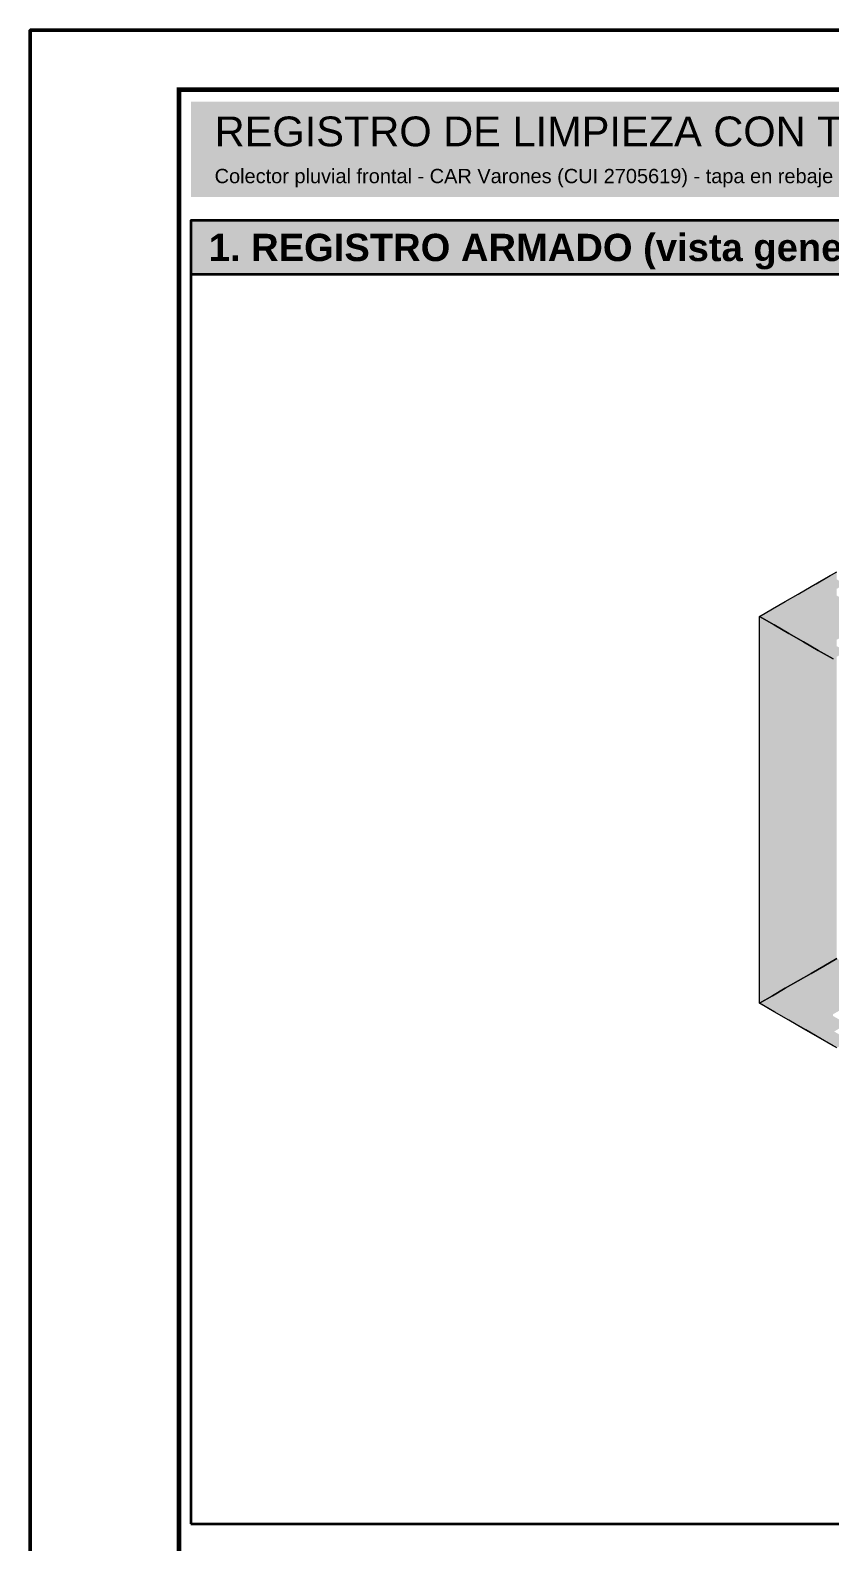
# Model space of a CAD drawing. Header units: metres. Extents: x 349122 to 349453, y 9281252 to 9281971.
# Drawn here: x 349262 to 349263.344, y 9281655.19 to 9281657.73 of the extents above; entities that cross this region are included whole.
import ezdxf
from ezdxf.enums import TextEntityAlignment as Align

# ---------------------------------------------------------------- set-up
doc = ezdxf.new("R2010")
doc.units = ezdxf.units.M
doc.header["$LTSCALE"] = 0.25
for name, color, linetype, lineweight in [('ISO-3D', 7, 'CONTINUOUS', 13), ('ISO-3D-ARISTAS', 250, 'CONTINUOUS', 13), ('MARCO', 7, 'CONTINUOUS', 50), ('PANEL-FONDO', 5, 'CONTINUOUS', 13), ('TITULOS', 160, 'CONTINUOUS', 35)]:
    doc.layers.add(name, color=color, linetype=linetype, lineweight=lineweight)
doc.layers.add('PANEL', color=5, linetype='CONTINUOUS', lineweight=35, true_color=0x1f4e79)
doc.layers.add('TITULOS-BLANCO', color=7, linetype='CONTINUOUS', lineweight=25, true_color=0xffffff)
doc.styles.get("Standard").update_dxf_attribs({"font": 'arial.ttf'})
doc.styles.add('TITULOS', font='arialbd.ttf')

msp = doc.modelspace()

# ---------------------------------------------------------------- linework, layer by layer
at = {"layer": 'ISO-3D', "true_color": 0x8e8d88}
for points in [[(349263.334, 9281656.7808), (349263.3124, 9281656.7683), (349263.334, 9281656.8075), (349263.3124, 9281656.795)], [(349263.3557, 9281656.7933), (349263.334, 9281656.7808), (349263.3557, 9281656.82), (349263.334, 9281656.8075)], [(349263.2907, 9281656.7558), (349263.2691, 9281656.7433), (349263.2907, 9281656.7825), (349263.2691, 9281656.77)], [(349263.3124, 9281656.7683), (349263.2907, 9281656.7558), (349263.3124, 9281656.795), (349263.2907, 9281656.7825)], [(349263.334, 9281656.7542), (349263.3124, 9281656.7417), (349263.334, 9281656.7808), (349263.3124, 9281656.7683)], [(349263.3557, 9281656.7667), (349263.334, 9281656.7542), (349263.3557, 9281656.7933), (349263.334, 9281656.7808)], [(349263.2474, 9281656.7308), (349263.2258, 9281656.7183), (349263.2474, 9281656.7575), (349263.2258, 9281656.745)], [(349263.2691, 9281656.7433), (349263.2474, 9281656.7308), (349263.2691, 9281656.77), (349263.2474, 9281656.7575)], [(349263.2907, 9281656.7292), (349263.2691, 9281656.7167), (349263.2907, 9281656.7558), (349263.2691, 9281656.7433)], [(349263.3124, 9281656.7417), (349263.2907, 9281656.7292), (349263.3124, 9281656.7683), (349263.2907, 9281656.7558)], [(349263.334, 9281656.7275), (349263.3124, 9281656.715), (349263.334, 9281656.7542), (349263.3124, 9281656.7417)], [(349263.3557, 9281656.74), (349263.334, 9281656.7275), (349263.3557, 9281656.7667), (349263.334, 9281656.7542)], [(349263.2474, 9281656.7042), (349263.2258, 9281656.6917), (349263.2474, 9281656.7308), (349263.2258, 9281656.7183)], [(349263.2691, 9281656.7167), (349263.2474, 9281656.7042), (349263.2691, 9281656.7433), (349263.2474, 9281656.7308)], [(349263.2907, 9281656.7025), (349263.2691, 9281656.69), (349263.2907, 9281656.7292), (349263.2691, 9281656.7167)], [(349263.3124, 9281656.715), (349263.2907, 9281656.7025), (349263.3124, 9281656.7417), (349263.2907, 9281656.7292)], [(349263.334, 9281656.7075), (349263.3124, 9281656.695), (349263.334, 9281656.7275), (349263.3124, 9281656.715)], [(349263.3557, 9281656.72), (349263.334, 9281656.7075), (349263.3557, 9281656.74), (349263.334, 9281656.7275)], [(349263.2474, 9281656.6775), (349263.2258, 9281656.665), (349263.2474, 9281656.7042), (349263.2258, 9281656.6917)], [(349263.2691, 9281656.69), (349263.2474, 9281656.6775), (349263.2691, 9281656.7167), (349263.2474, 9281656.7042)], [(349263.2907, 9281656.6825), (349263.2691, 9281656.67), (349263.2907, 9281656.7025), (349263.2691, 9281656.69)], [(349263.3124, 9281656.695), (349263.2907, 9281656.6825), (349263.3124, 9281656.715), (349263.2907, 9281656.7025)], [(349263.334, 9281656.6786), (349263.3124, 9281656.6661), (349263.334, 9281656.7075), (349263.3124, 9281656.695)], [(349263.3557, 9281656.6911), (349263.334, 9281656.6786), (349263.3557, 9281656.72), (349263.334, 9281656.7075)], [(349263.2474, 9281656.6575), (349263.2258, 9281656.645), (349263.2474, 9281656.6775), (349263.2258, 9281656.665)], [(349263.2691, 9281656.67), (349263.2474, 9281656.6575), (349263.2691, 9281656.69), (349263.2474, 9281656.6775)], [(349263.2907, 9281656.6536), (349263.2691, 9281656.6411), (349263.2907, 9281656.6825), (349263.2691, 9281656.67)], [(349263.3124, 9281656.6661), (349263.2907, 9281656.6536), (349263.3124, 9281656.695), (349263.2907, 9281656.6825)], [(349263.334, 9281656.6496), (349263.3124, 9281656.6371), (349263.334, 9281656.6786), (349263.3124, 9281656.6661)], [(349263.3557, 9281656.6621), (349263.334, 9281656.6496), (349263.3557, 9281656.6911), (349263.334, 9281656.6786)], [(349263.2474, 9281656.6286), (349263.2258, 9281656.6161), (349263.2474, 9281656.6575), (349263.2258, 9281656.645)], [(349263.2691, 9281656.6411), (349263.2474, 9281656.6286), (349263.2691, 9281656.67), (349263.2474, 9281656.6575)], [(349263.2907, 9281656.6246), (349263.2691, 9281656.6121), (349263.2907, 9281656.6536), (349263.2691, 9281656.6411)], [(349263.3124, 9281656.6371), (349263.2907, 9281656.6246), (349263.3124, 9281656.6661), (349263.2907, 9281656.6536)], [(349263.3557, 9281656.6332), (349263.334, 9281656.6207), (349263.3557, 9281656.6621), (349263.334, 9281656.6496)], [(349263.2474, 9281656.5996), (349263.2258, 9281656.5871), (349263.2474, 9281656.6286), (349263.2258, 9281656.6161)], [(349263.2691, 9281656.6121), (349263.2474, 9281656.5996), (349263.2691, 9281656.6411), (349263.2474, 9281656.6286)], [(349263.2907, 9281656.5957), (349263.2691, 9281656.5832), (349263.2907, 9281656.6246), (349263.2691, 9281656.6121)], [(349263.3124, 9281656.6082), (349263.2907, 9281656.5957), (349263.3124, 9281656.6371), (349263.2907, 9281656.6246)], [(349263.334, 9281656.6207), (349263.3124, 9281656.6082), (349263.334, 9281656.6496), (349263.3124, 9281656.6371)], [(349263.3557, 9281656.6042), (349263.334, 9281656.5917), (349263.3557, 9281656.6332), (349263.334, 9281656.6207)], [(349263.2474, 9281656.5707), (349263.2258, 9281656.5582), (349263.2474, 9281656.5996), (349263.2258, 9281656.5871)], [(349263.2691, 9281656.5832), (349263.2474, 9281656.5707), (349263.2691, 9281656.6121), (349263.2474, 9281656.5996)], [(349263.3124, 9281656.5792), (349263.2907, 9281656.5667), (349263.3124, 9281656.6082), (349263.2907, 9281656.5957)], [(349263.334, 9281656.5917), (349263.3124, 9281656.5792), (349263.334, 9281656.6207), (349263.3124, 9281656.6082)], [(349263.3557, 9281656.5753), (349263.334, 9281656.5628), (349263.3557, 9281656.6042), (349263.334, 9281656.5917)], [(349263.2691, 9281656.5542), (349263.2474, 9281656.5417), (349263.2691, 9281656.5832), (349263.2474, 9281656.5707)], [(349263.2907, 9281656.5667), (349263.2691, 9281656.5542), (349263.2907, 9281656.5957), (349263.2691, 9281656.5832)], [(349263.3124, 9281656.5503), (349263.2907, 9281656.5378), (349263.3124, 9281656.5792), (349263.2907, 9281656.5667)], [(349263.334, 9281656.5628), (349263.3124, 9281656.5503), (349263.334, 9281656.5917), (349263.3124, 9281656.5792)], [(349263.3557, 9281656.5463), (349263.334, 9281656.5338), (349263.3557, 9281656.5753), (349263.334, 9281656.5628)], [(349263.2474, 9281656.5417), (349263.2258, 9281656.5292), (349263.2474, 9281656.5707), (349263.2258, 9281656.5582)], [(349263.2691, 9281656.5253), (349263.2474, 9281656.5128), (349263.2691, 9281656.5542), (349263.2474, 9281656.5417)], [(349263.2907, 9281656.5378), (349263.2691, 9281656.5253), (349263.2907, 9281656.5667), (349263.2691, 9281656.5542)], [(349263.3124, 9281656.5213), (349263.2907, 9281656.5088), (349263.3124, 9281656.5503), (349263.2907, 9281656.5378)], [(349263.334, 9281656.5338), (349263.3124, 9281656.5213), (349263.334, 9281656.5628), (349263.3124, 9281656.5503)], [(349263.2474, 9281656.5128), (349263.2258, 9281656.5003), (349263.2474, 9281656.5417), (349263.2258, 9281656.5292)], [(349263.2691, 9281656.4963), (349263.2474, 9281656.4838), (349263.2691, 9281656.5253), (349263.2474, 9281656.5128)], [(349263.2907, 9281656.5088), (349263.2691, 9281656.4963), (349263.2907, 9281656.5378), (349263.2691, 9281656.5253)], [(349263.334, 9281656.5049), (349263.3124, 9281656.4924), (349263.334, 9281656.5338), (349263.3124, 9281656.5213)], [(349263.3557, 9281656.5174), (349263.334, 9281656.5049), (349263.3557, 9281656.5463), (349263.334, 9281656.5338)], [(349263.2474, 9281656.4838), (349263.2258, 9281656.4713), (349263.2474, 9281656.5128), (349263.2258, 9281656.5003)], [(349263.2907, 9281656.4799), (349263.2691, 9281656.4674), (349263.2907, 9281656.5088), (349263.2691, 9281656.4963)], [(349263.3124, 9281656.4924), (349263.2907, 9281656.4799), (349263.3124, 9281656.5213), (349263.2907, 9281656.5088)], [(349263.334, 9281656.4759), (349263.3124, 9281656.4634), (349263.334, 9281656.5049), (349263.3124, 9281656.4924)], [(349263.3557, 9281656.4884), (349263.334, 9281656.4759), (349263.3557, 9281656.5174), (349263.334, 9281656.5049)], [(349263.2474, 9281656.4549), (349263.2258, 9281656.4424), (349263.2474, 9281656.4838), (349263.2258, 9281656.4713)], [(349263.2691, 9281656.4674), (349263.2474, 9281656.4549), (349263.2691, 9281656.4963), (349263.2474, 9281656.4838)], [(349263.2907, 9281656.4509), (349263.2691, 9281656.4384), (349263.2907, 9281656.4799), (349263.2691, 9281656.4674)], [(349263.3124, 9281656.4634), (349263.2907, 9281656.4509), (349263.3124, 9281656.4924), (349263.2907, 9281656.4799)], [(349263.334, 9281656.447), (349263.3124, 9281656.4345), (349263.334, 9281656.4759), (349263.3124, 9281656.4634)], [(349263.3557, 9281656.4595), (349263.334, 9281656.447), (349263.3557, 9281656.4884), (349263.334, 9281656.4759)], [(349263.2474, 9281656.4259), (349263.2258, 9281656.4134), (349263.2474, 9281656.4549), (349263.2258, 9281656.4424)], [(349263.2691, 9281656.4384), (349263.2474, 9281656.4259), (349263.2691, 9281656.4674), (349263.2474, 9281656.4549)], [(349263.2907, 9281656.422), (349263.2691, 9281656.4095), (349263.2907, 9281656.4509), (349263.2691, 9281656.4384)], [(349263.3124, 9281656.4345), (349263.2907, 9281656.422), (349263.3124, 9281656.4634), (349263.2907, 9281656.4509)], [(349263.334, 9281656.418), (349263.3124, 9281656.4055), (349263.334, 9281656.447), (349263.3124, 9281656.4345)], [(349263.3557, 9281656.4305), (349263.334, 9281656.418), (349263.3557, 9281656.4595), (349263.334, 9281656.447)], [(349263.2474, 9281656.397), (349263.2258, 9281656.3845), (349263.2474, 9281656.4259), (349263.2258, 9281656.4134)], [(349263.2691, 9281656.4095), (349263.2474, 9281656.397), (349263.2691, 9281656.4384), (349263.2474, 9281656.4259)], [(349263.2907, 9281656.393), (349263.2691, 9281656.3805), (349263.2907, 9281656.422), (349263.2691, 9281656.4095)], [(349263.3124, 9281656.4055), (349263.2907, 9281656.393), (349263.3124, 9281656.4345), (349263.2907, 9281656.422)], [(349263.3557, 9281656.4016), (349263.334, 9281656.3891), (349263.3557, 9281656.4305), (349263.334, 9281656.418)], [(349263.2474, 9281656.368), (349263.2258, 9281656.3555), (349263.2474, 9281656.397), (349263.2258, 9281656.3845)], [(349263.2691, 9281656.3805), (349263.2474, 9281656.368), (349263.2691, 9281656.4095), (349263.2474, 9281656.397)], [(349263.3124, 9281656.3766), (349263.2907, 9281656.3641), (349263.3124, 9281656.4055), (349263.2907, 9281656.393)], [(349263.334, 9281656.3891), (349263.3124, 9281656.3766), (349263.334, 9281656.418), (349263.3124, 9281656.4055)], [(349263.3557, 9281656.3726), (349263.334, 9281656.3601), (349263.3557, 9281656.4016), (349263.334, 9281656.3891)], [(349263.2691, 9281656.3516), (349263.2474, 9281656.3391), (349263.2691, 9281656.3805), (349263.2474, 9281656.368)], [(349263.2907, 9281656.3641), (349263.2691, 9281656.3516), (349263.2907, 9281656.393), (349263.2691, 9281656.3805)], [(349263.3124, 9281656.3476), (349263.2907, 9281656.3351), (349263.3124, 9281656.3766), (349263.2907, 9281656.3641)], [(349263.334, 9281656.3601), (349263.3124, 9281656.3476), (349263.334, 9281656.3891), (349263.3124, 9281656.3766)], [(349263.3557, 9281656.3437), (349263.334, 9281656.3312), (349263.3557, 9281656.3726), (349263.334, 9281656.3601)], [(349263.2474, 9281656.3391), (349263.2258, 9281656.3266), (349263.2474, 9281656.368), (349263.2258, 9281656.3555)], [(349263.2691, 9281656.3226), (349263.2474, 9281656.3101), (349263.2691, 9281656.3516), (349263.2474, 9281656.3391)], [(349263.2907, 9281656.3351), (349263.2691, 9281656.3226), (349263.2907, 9281656.3641), (349263.2691, 9281656.3516)], [(349263.3124, 9281656.3187), (349263.2907, 9281656.3062), (349263.3124, 9281656.3476), (349263.2907, 9281656.3351)], [(349263.334, 9281656.3312), (349263.3124, 9281656.3187), (349263.334, 9281656.3601), (349263.3124, 9281656.3476)], [(349263.2474, 9281656.3101), (349263.2258, 9281656.2976), (349263.2474, 9281656.3391), (349263.2258, 9281656.3266)], [(349263.2691, 9281656.2937), (349263.2474, 9281656.2812), (349263.2691, 9281656.3226), (349263.2474, 9281656.3101)], [(349263.2907, 9281656.3062), (349263.2691, 9281656.2937), (349263.2907, 9281656.3351), (349263.2691, 9281656.3226)], [(349263.334, 9281656.3022), (349263.3124, 9281656.2897), (349263.334, 9281656.3312), (349263.3124, 9281656.3187)], [(349263.3557, 9281656.3147), (349263.334, 9281656.3022), (349263.3557, 9281656.3437), (349263.334, 9281656.3312)], [(349263.2474, 9281656.2812), (349263.2258, 9281656.2687), (349263.2474, 9281656.3101), (349263.2258, 9281656.2976)], [(349263.2907, 9281656.2772), (349263.2691, 9281656.2647), (349263.2907, 9281656.3062), (349263.2691, 9281656.2937)], [(349263.3124, 9281656.2897), (349263.2907, 9281656.2772), (349263.3124, 9281656.3187), (349263.2907, 9281656.3062)], [(349263.334, 9281656.2733), (349263.3124, 9281656.2608), (349263.334, 9281656.3022), (349263.3124, 9281656.2897)], [(349263.3557, 9281656.2858), (349263.334, 9281656.2733), (349263.3557, 9281656.3147), (349263.334, 9281656.3022)], [(349263.2474, 9281656.2522), (349263.2258, 9281656.2397), (349263.2474, 9281656.2812), (349263.2258, 9281656.2687)], [(349263.2691, 9281656.2647), (349263.2474, 9281656.2522), (349263.2691, 9281656.2937), (349263.2474, 9281656.2812)], [(349263.2907, 9281656.2483), (349263.2691, 9281656.2358), (349263.2907, 9281656.2772), (349263.2691, 9281656.2647)], [(349263.3124, 9281656.2608), (349263.2907, 9281656.2483), (349263.3124, 9281656.2897), (349263.2907, 9281656.2772)], [(349263.334, 9281656.2443), (349263.3124, 9281656.2318), (349263.334, 9281656.2733), (349263.3124, 9281656.2608)], [(349263.3557, 9281656.2568), (349263.334, 9281656.2443), (349263.3557, 9281656.2858), (349263.334, 9281656.2733)], [(349263.2474, 9281656.2233), (349263.2258, 9281656.2108), (349263.2474, 9281656.2522), (349263.2258, 9281656.2397)], [(349263.2691, 9281656.2358), (349263.2474, 9281656.2233), (349263.2691, 9281656.2647), (349263.2474, 9281656.2522)], [(349263.2907, 9281656.2193), (349263.2691, 9281656.2068), (349263.2907, 9281656.2483), (349263.2691, 9281656.2358)], [(349263.3124, 9281656.2318), (349263.2907, 9281656.2193), (349263.3124, 9281656.2608), (349263.2907, 9281656.2483)], [(349263.334, 9281656.2154), (349263.3124, 9281656.2029), (349263.334, 9281656.2443), (349263.3124, 9281656.2318)], [(349263.3557, 9281656.2279), (349263.334, 9281656.2154), (349263.3557, 9281656.2568), (349263.334, 9281656.2443)], [(349263.2474, 9281656.1943), (349263.2258, 9281656.1818), (349263.2474, 9281656.2233), (349263.2258, 9281656.2108)], [(349263.2691, 9281656.2068), (349263.2474, 9281656.1943), (349263.2691, 9281656.2358), (349263.2474, 9281656.2233)], [(349263.2907, 9281656.1904), (349263.2691, 9281656.1779), (349263.2907, 9281656.2193), (349263.2691, 9281656.2068)], [(349263.3124, 9281656.2029), (349263.2907, 9281656.1904), (349263.3124, 9281656.2318), (349263.2907, 9281656.2193)], [(349263.3557, 9281656.1989), (349263.334, 9281656.1864), (349263.3557, 9281656.2279), (349263.334, 9281656.2154)], [(349263.2474, 9281656.1654), (349263.2258, 9281656.1529), (349263.2474, 9281656.1943), (349263.2258, 9281656.1818)], [(349263.2691, 9281656.1779), (349263.2474, 9281656.1654), (349263.2691, 9281656.2068), (349263.2474, 9281656.1943)], [(349263.3124, 9281656.1739), (349263.2907, 9281656.1614), (349263.3124, 9281656.2029), (349263.2907, 9281656.1904)], [(349263.334, 9281656.1864), (349263.3124, 9281656.1739), (349263.334, 9281656.2154), (349263.3124, 9281656.2029)], [(349263.3557, 9281656.17), (349263.334, 9281656.1575), (349263.3557, 9281656.1989), (349263.334, 9281656.1864)], [(349263.2691, 9281656.1489), (349263.2474, 9281656.1364), (349263.2691, 9281656.1779), (349263.2474, 9281656.1654)], [(349263.2907, 9281656.1614), (349263.2691, 9281656.1489), (349263.2907, 9281656.1904), (349263.2691, 9281656.1779)], [(349263.3124, 9281656.145), (349263.2907, 9281656.1325), (349263.3124, 9281656.1739), (349263.2907, 9281656.1614)], [(349263.334, 9281656.1575), (349263.3124, 9281656.145), (349263.334, 9281656.1864), (349263.3124, 9281656.1739)], [(349263.2474, 9281656.1364), (349263.2258, 9281656.1239), (349263.2474, 9281656.1654), (349263.2258, 9281656.1529)], [(349263.2691, 9281656.12), (349263.2474, 9281656.1075), (349263.2691, 9281656.1489), (349263.2474, 9281656.1364)], [(349263.2907, 9281656.1325), (349263.2691, 9281656.12), (349263.2907, 9281656.1614), (349263.2691, 9281656.1489)], [(349263.2474, 9281656.1075), (349263.2258, 9281656.095), (349263.2474, 9281656.1364), (349263.2258, 9281656.1239)]]:
    msp.add_solid(points, dxfattribs=at)
at = {"layer": 'ISO-3D', "true_color": 0xb0aea8}
for points in [[(349263.3694, 9281656.7993), (349263.3458, 9281656.7857), (349263.3446, 9281656.8136), (349263.321, 9281656.8)], [(349263.3155, 9281656.7682), (349263.2938, 9281656.7557), (349263.2907, 9281656.7825), (349263.2691, 9281656.77)], [(349263.3371, 9281656.7807), (349263.3155, 9281656.7682), (349263.3124, 9281656.795), (349263.2907, 9281656.7825)], [(349263.3458, 9281656.7857), (349263.3371, 9281656.7807), (349263.321, 9281656.8), (349263.3124, 9281656.795)], [(349263.3619, 9281656.7664), (349263.3402, 9281656.7539), (349263.3371, 9281656.7807), (349263.3155, 9281656.7682)], [(349263.3705, 9281656.7714), (349263.3619, 9281656.7664), (349263.3458, 9281656.7857), (349263.3371, 9281656.7807)], [(349263.2722, 9281656.7432), (349263.2505, 9281656.7307), (349263.2474, 9281656.7575), (349263.2258, 9281656.745)], [(349263.2938, 9281656.7557), (349263.2722, 9281656.7432), (349263.2691, 9281656.77), (349263.2474, 9281656.7575)], [(349263.3186, 9281656.7414), (349263.2969, 9281656.7289), (349263.2938, 9281656.7557), (349263.2722, 9281656.7432)], [(349263.3402, 9281656.7539), (349263.3186, 9281656.7414), (349263.3155, 9281656.7682), (349263.2938, 9281656.7557)], [(349263.365, 9281656.7396), (349263.3433, 9281656.7271), (349263.3402, 9281656.7539), (349263.3186, 9281656.7414)], [(349263.3866, 9281656.7521), (349263.365, 9281656.7396), (349263.3619, 9281656.7664), (349263.3402, 9281656.7539)], [(349263.2969, 9281656.7289), (349263.2753, 9281656.7164), (349263.2722, 9281656.7432), (349263.2505, 9281656.7307)], [(349263.3217, 9281656.7146), (349263.3, 9281656.7021), (349263.2969, 9281656.7289), (349263.2753, 9281656.7164)], [(349263.3433, 9281656.7271), (349263.3217, 9281656.7146), (349263.3186, 9281656.7414), (349263.2969, 9281656.7289)], [(349263.368, 9281656.7129), (349263.3464, 9281656.7004), (349263.3433, 9281656.7271), (349263.3217, 9281656.7146)], [(349263.3897, 9281656.7254), (349263.368, 9281656.7129), (349263.365, 9281656.7396), (349263.3433, 9281656.7271)], [(349263.3464, 9281656.7004), (349263.3247, 9281656.6879), (349263.3217, 9281656.7146), (349263.3, 9281656.7021)], [(349263.3711, 9281656.6861), (349263.3495, 9281656.6736), (349263.3464, 9281656.7004), (349263.3247, 9281656.6879)], [(349263.3817, 9281656.155), (349263.36, 9281656.1425), (349263.3557, 9281656.17), (349263.334, 9281656.1575)], [(349263.3384, 9281656.13), (349263.3167, 9281656.1175), (349263.3124, 9281656.145), (349263.2907, 9281656.1325)], [(349263.36, 9281656.1425), (349263.3384, 9281656.13), (349263.334, 9281656.1575), (349263.3124, 9281656.145)], [(349263.386, 9281656.1275), (349263.3643, 9281656.115), (349263.36, 9281656.1425), (349263.3384, 9281656.13)], [(349263.2951, 9281656.105), (349263.2734, 9281656.0925), (349263.2691, 9281656.12), (349263.2474, 9281656.1075)], [(349263.3167, 9281656.1175), (349263.2951, 9281656.105), (349263.2907, 9281656.1325), (349263.2691, 9281656.12)], [(349263.3427, 9281656.1025), (349263.321, 9281656.09), (349263.3167, 9281656.1175), (349263.2951, 9281656.105)], [(349263.3643, 9281656.115), (349263.3427, 9281656.1025), (349263.3384, 9281656.13), (349263.3167, 9281656.1175)], [(349263.2734, 9281656.0925), (349263.2518, 9281656.08), (349263.2474, 9281656.1075), (349263.2258, 9281656.095)], [(349263.2994, 9281656.0775), (349263.2777, 9281656.065), (349263.2734, 9281656.0925), (349263.2518, 9281656.08)], [(349263.321, 9281656.09), (349263.2994, 9281656.0775), (349263.2951, 9281656.105), (349263.2734, 9281656.0925)], [(349263.3687, 9281656.0875), (349263.347, 9281656.075), (349263.3427, 9281656.1025), (349263.321, 9281656.09)], [(349263.3903, 9281656.1), (349263.3687, 9281656.0875), (349263.3643, 9281656.115), (349263.3427, 9281656.1025)], [(349263.3254, 9281656.0625), (349263.3037, 9281656.05), (349263.2994, 9281656.0775), (349263.2777, 9281656.065)], [(349263.347, 9281656.075), (349263.3254, 9281656.0625), (349263.321, 9281656.09), (349263.2994, 9281656.0775)], [(349263.373, 9281656.06), (349263.3513, 9281656.0475), (349263.347, 9281656.075), (349263.3254, 9281656.0625)], [(349263.3513, 9281656.0475), (349263.3297, 9281656.035), (349263.3254, 9281656.0625), (349263.3037, 9281656.05)], [(349263.3773, 9281656.0325), (349263.3557, 9281656.02), (349263.3513, 9281656.0475), (349263.3297, 9281656.035)]]:
    msp.add_solid(points, dxfattribs=at)
at = {"layer": 'ISO-3D', "true_color": 0x9e9d98}
for points in [[(349263.2505, 9281656.704), (349263.2258, 9281656.7183), (349263.2505, 9281656.7307), (349263.2258, 9281656.745)], [(349263.2753, 9281656.6898), (349263.2505, 9281656.704), (349263.2753, 9281656.7164), (349263.2505, 9281656.7307)], [(349263.2505, 9281656.6774), (349263.2258, 9281656.6917), (349263.2505, 9281656.704), (349263.2258, 9281656.7183)], [(349263.2753, 9281656.6631), (349263.2505, 9281656.6774), (349263.2753, 9281656.6898), (349263.2505, 9281656.704)], [(349263.3, 9281656.6755), (349263.2753, 9281656.6898), (349263.3, 9281656.7021), (349263.2753, 9281656.7164)], [(349263.3247, 9281656.6612), (349263.3, 9281656.6755), (349263.3247, 9281656.6879), (349263.3, 9281656.7021)], [(349263.2505, 9281656.6507), (349263.2258, 9281656.665), (349263.2505, 9281656.6774), (349263.2258, 9281656.6917)], [(349263.2753, 9281656.6364), (349263.2505, 9281656.6507), (349263.2753, 9281656.6631), (349263.2505, 9281656.6774)], [(349263.3, 9281656.6488), (349263.2753, 9281656.6631), (349263.3, 9281656.6755), (349263.2753, 9281656.6898)], [(349263.3247, 9281656.6345), (349263.3, 9281656.6488), (349263.3247, 9281656.6612), (349263.3, 9281656.6755)], [(349263.3495, 9281656.6469), (349263.3247, 9281656.6612), (349263.3495, 9281656.6736), (349263.3247, 9281656.6879)], [(349263.2505, 9281656.6307), (349263.2258, 9281656.645), (349263.2505, 9281656.6507), (349263.2258, 9281656.665)], [(349263.2753, 9281656.6164), (349263.2505, 9281656.6307), (349263.2753, 9281656.6364), (349263.2505, 9281656.6507)], [(349263.3, 9281656.6221), (349263.2753, 9281656.6364), (349263.3, 9281656.6488), (349263.2753, 9281656.6631)], [(349263.3495, 9281656.6202), (349263.3247, 9281656.6345), (349263.3495, 9281656.6469), (349263.3247, 9281656.6612)], [(349263.2505, 9281656.6018), (349263.2258, 9281656.6161), (349263.2505, 9281656.6307), (349263.2258, 9281656.645)], [(349263.2753, 9281656.5875), (349263.2505, 9281656.6018), (349263.2753, 9281656.6164), (349263.2505, 9281656.6307)], [(349263.3, 9281656.6021), (349263.2753, 9281656.6164), (349263.3, 9281656.6221), (349263.2753, 9281656.6364)], [(349263.3247, 9281656.6079), (349263.3, 9281656.6221), (349263.3247, 9281656.6345), (349263.3, 9281656.6488)], [(349263.3495, 9281656.5936), (349263.3247, 9281656.6079), (349263.3495, 9281656.6202), (349263.3247, 9281656.6345)], [(349263.2505, 9281656.5728), (349263.2258, 9281656.5871), (349263.2505, 9281656.6018), (349263.2258, 9281656.6161)], [(349263.2753, 9281656.5585), (349263.2505, 9281656.5728), (349263.2753, 9281656.5875), (349263.2505, 9281656.6018)], [(349263.3, 9281656.5732), (349263.2753, 9281656.5875), (349263.3, 9281656.6021), (349263.2753, 9281656.6164)], [(349263.3247, 9281656.5879), (349263.3, 9281656.6021), (349263.3247, 9281656.6079), (349263.3, 9281656.6221)], [(349263.3247, 9281656.5589), (349263.3, 9281656.5732), (349263.3247, 9281656.5879), (349263.3, 9281656.6021)], [(349263.3495, 9281656.5736), (349263.3247, 9281656.5879), (349263.3495, 9281656.5936), (349263.3247, 9281656.6079)], [(349263.2505, 9281656.5439), (349263.2258, 9281656.5582), (349263.2505, 9281656.5728), (349263.2258, 9281656.5871)], [(349263.3, 9281656.5442), (349263.2753, 9281656.5585), (349263.3, 9281656.5732), (349263.2753, 9281656.5875)], [(349263.3495, 9281656.5446), (349263.3247, 9281656.5589), (349263.3495, 9281656.5736), (349263.3247, 9281656.5879)], [(349263.2505, 9281656.5149), (349263.2258, 9281656.5292), (349263.2505, 9281656.5439), (349263.2258, 9281656.5582)], [(349263.2753, 9281656.5296), (349263.2505, 9281656.5439), (349263.2753, 9281656.5585), (349263.2505, 9281656.5728)], [(349263.3, 9281656.5153), (349263.2753, 9281656.5296), (349263.3, 9281656.5442), (349263.2753, 9281656.5585)], [(349263.3247, 9281656.53), (349263.3, 9281656.5442), (349263.3247, 9281656.5589), (349263.3, 9281656.5732)], [(349263.3495, 9281656.5157), (349263.3247, 9281656.53), (349263.3495, 9281656.5446), (349263.3247, 9281656.5589)], [(349263.2505, 9281656.486), (349263.2258, 9281656.5003), (349263.2505, 9281656.5149), (349263.2258, 9281656.5292)], [(349263.2753, 9281656.5006), (349263.2505, 9281656.5149), (349263.2753, 9281656.5296), (349263.2505, 9281656.5439)], [(349263.3, 9281656.4864), (349263.2753, 9281656.5006), (349263.3, 9281656.5153), (349263.2753, 9281656.5296)], [(349263.3247, 9281656.501), (349263.3, 9281656.5153), (349263.3247, 9281656.53), (349263.3, 9281656.5442)], [(349263.3495, 9281656.4867), (349263.3247, 9281656.501), (349263.3495, 9281656.5157), (349263.3247, 9281656.53)], [(349263.2505, 9281656.457), (349263.2258, 9281656.4713), (349263.2505, 9281656.486), (349263.2258, 9281656.5003)], [(349263.2753, 9281656.4717), (349263.2505, 9281656.486), (349263.2753, 9281656.5006), (349263.2505, 9281656.5149)], [(349263.3, 9281656.4574), (349263.2753, 9281656.4717), (349263.3, 9281656.4864), (349263.2753, 9281656.5006)], [(349263.3247, 9281656.4721), (349263.3, 9281656.4864), (349263.3247, 9281656.501), (349263.3, 9281656.5153)], [(349263.3495, 9281656.4578), (349263.3247, 9281656.4721), (349263.3495, 9281656.4867), (349263.3247, 9281656.501)], [(349263.2753, 9281656.4427), (349263.2505, 9281656.457), (349263.2753, 9281656.4717), (349263.2505, 9281656.486)], [(349263.3247, 9281656.4431), (349263.3, 9281656.4574), (349263.3247, 9281656.4721), (349263.3, 9281656.4864)], [(349263.3495, 9281656.4288), (349263.3247, 9281656.4431), (349263.3495, 9281656.4578), (349263.3247, 9281656.4721)], [(349263.2505, 9281656.4281), (349263.2258, 9281656.4424), (349263.2505, 9281656.457), (349263.2258, 9281656.4713)], [(349263.2753, 9281656.4138), (349263.2505, 9281656.4281), (349263.2753, 9281656.4427), (349263.2505, 9281656.457)], [(349263.3, 9281656.4285), (349263.2753, 9281656.4427), (349263.3, 9281656.4574), (349263.2753, 9281656.4717)], [(349263.3247, 9281656.4142), (349263.3, 9281656.4285), (349263.3247, 9281656.4431), (349263.3, 9281656.4574)], [(349263.2505, 9281656.3991), (349263.2258, 9281656.4134), (349263.2505, 9281656.4281), (349263.2258, 9281656.4424)], [(349263.2753, 9281656.3848), (349263.2505, 9281656.3991), (349263.2753, 9281656.4138), (349263.2505, 9281656.4281)], [(349263.3, 9281656.3995), (349263.2753, 9281656.4138), (349263.3, 9281656.4285), (349263.2753, 9281656.4427)], [(349263.3247, 9281656.3852), (349263.3, 9281656.3995), (349263.3247, 9281656.4142), (349263.3, 9281656.4285)], [(349263.3495, 9281656.3999), (349263.3247, 9281656.4142), (349263.3495, 9281656.4288), (349263.3247, 9281656.4431)], [(349263.2505, 9281656.3702), (349263.2258, 9281656.3845), (349263.2505, 9281656.3991), (349263.2258, 9281656.4134)], [(349263.2753, 9281656.3559), (349263.2505, 9281656.3702), (349263.2753, 9281656.3848), (349263.2505, 9281656.3991)], [(349263.3, 9281656.3706), (349263.2753, 9281656.3848), (349263.3, 9281656.3995), (349263.2753, 9281656.4138)], [(349263.3247, 9281656.3563), (349263.3, 9281656.3706), (349263.3247, 9281656.3852), (349263.3, 9281656.3995)], [(349263.3495, 9281656.3709), (349263.3247, 9281656.3852), (349263.3495, 9281656.3999), (349263.3247, 9281656.4142)], [(349263.2505, 9281656.3412), (349263.2258, 9281656.3555), (349263.2505, 9281656.3702), (349263.2258, 9281656.3845)], [(349263.3, 9281656.3416), (349263.2753, 9281656.3559), (349263.3, 9281656.3706), (349263.2753, 9281656.3848)], [(349263.3247, 9281656.3273), (349263.3, 9281656.3416), (349263.3247, 9281656.3563), (349263.3, 9281656.3706)], [(349263.3495, 9281656.342), (349263.3247, 9281656.3563), (349263.3495, 9281656.3709), (349263.3247, 9281656.3852)], [(349263.2505, 9281656.3123), (349263.2258, 9281656.3266), (349263.2505, 9281656.3412), (349263.2258, 9281656.3555)], [(349263.2753, 9281656.327), (349263.2505, 9281656.3412), (349263.2753, 9281656.3559), (349263.2505, 9281656.3702)], [(349263.3, 9281656.3127), (349263.2753, 9281656.327), (349263.3, 9281656.3416), (349263.2753, 9281656.3559)], [(349263.3495, 9281656.313), (349263.3247, 9281656.3273), (349263.3495, 9281656.342), (349263.3247, 9281656.3563)], [(349263.2505, 9281656.2833), (349263.2258, 9281656.2976), (349263.2505, 9281656.3123), (349263.2258, 9281656.3266)], [(349263.2753, 9281656.298), (349263.2505, 9281656.3123), (349263.2753, 9281656.327), (349263.2505, 9281656.3412)], [(349263.3, 9281656.2837), (349263.2753, 9281656.298), (349263.3, 9281656.3127), (349263.2753, 9281656.327)], [(349263.3247, 9281656.2984), (349263.3, 9281656.3127), (349263.3247, 9281656.3273), (349263.3, 9281656.3416)], [(349263.3495, 9281656.2841), (349263.3247, 9281656.2984), (349263.3495, 9281656.313), (349263.3247, 9281656.3273)], [(349263.2505, 9281656.2544), (349263.2258, 9281656.2687), (349263.2505, 9281656.2833), (349263.2258, 9281656.2976)], [(349263.2753, 9281656.2691), (349263.2505, 9281656.2833), (349263.2753, 9281656.298), (349263.2505, 9281656.3123)], [(349263.3, 9281656.2548), (349263.2753, 9281656.2691), (349263.3, 9281656.2837), (349263.2753, 9281656.298)], [(349263.3247, 9281656.2694), (349263.3, 9281656.2837), (349263.3247, 9281656.2984), (349263.3, 9281656.3127)], [(349263.3495, 9281656.2552), (349263.3247, 9281656.2694), (349263.3495, 9281656.2841), (349263.3247, 9281656.2984)], [(349263.2753, 9281656.2401), (349263.2505, 9281656.2544), (349263.2753, 9281656.2691), (349263.2505, 9281656.2833)], [(349263.3, 9281656.2258), (349263.2753, 9281656.2401), (349263.3, 9281656.2548), (349263.2753, 9281656.2691)], [(349263.3247, 9281656.2405), (349263.3, 9281656.2548), (349263.3247, 9281656.2694), (349263.3, 9281656.2837)], [(349263.3495, 9281656.2262), (349263.3247, 9281656.2405), (349263.3495, 9281656.2552), (349263.3247, 9281656.2694)], [(349263.2505, 9281656.2255), (349263.2258, 9281656.2397), (349263.2505, 9281656.2544), (349263.2258, 9281656.2687)], [(349263.2753, 9281656.2112), (349263.2505, 9281656.2255), (349263.2753, 9281656.2401), (349263.2505, 9281656.2544)], [(349263.3247, 9281656.2115), (349263.3, 9281656.2258), (349263.3247, 9281656.2405), (349263.3, 9281656.2548)], [(349263.2505, 9281656.1965), (349263.2258, 9281656.2108), (349263.2505, 9281656.2255), (349263.2258, 9281656.2397)], [(349263.2753, 9281656.1822), (349263.2505, 9281656.1965), (349263.2753, 9281656.2112), (349263.2505, 9281656.2255)], [(349263.3, 9281656.1969), (349263.2753, 9281656.2112), (349263.3, 9281656.2258), (349263.2753, 9281656.2401)], [(349263.3247, 9281656.1826), (349263.3, 9281656.1969), (349263.3247, 9281656.2115), (349263.3, 9281656.2258)], [(349263.3495, 9281656.1973), (349263.3247, 9281656.2115), (349263.3495, 9281656.2262), (349263.3247, 9281656.2405)], [(349263.2505, 9281656.1676), (349263.2258, 9281656.1818), (349263.2505, 9281656.1965), (349263.2258, 9281656.2108)], [(349263.2753, 9281656.1533), (349263.2505, 9281656.1676), (349263.2753, 9281656.1822), (349263.2505, 9281656.1965)], [(349263.3, 9281656.1679), (349263.2753, 9281656.1822), (349263.3, 9281656.1969), (349263.2753, 9281656.2112)], [(349263.3247, 9281656.1536), (349263.3, 9281656.1679), (349263.3247, 9281656.1826), (349263.3, 9281656.1969)], [(349263.3495, 9281656.1683), (349263.3247, 9281656.1826), (349263.3495, 9281656.1973), (349263.3247, 9281656.2115)], [(349263.2505, 9281656.1386), (349263.2258, 9281656.1529), (349263.2505, 9281656.1676), (349263.2258, 9281656.1818)], [(349263.2753, 9281656.1243), (349263.2505, 9281656.1386), (349263.2753, 9281656.1533), (349263.2505, 9281656.1676)], [(349263.3, 9281656.139), (349263.2753, 9281656.1533), (349263.3, 9281656.1679), (349263.2753, 9281656.1822)], [(349263.3247, 9281656.1247), (349263.3, 9281656.139), (349263.3247, 9281656.1536), (349263.3, 9281656.1679)], [(349263.3495, 9281656.1394), (349263.3247, 9281656.1536), (349263.3495, 9281656.1683), (349263.3247, 9281656.1826)], [(349263.2505, 9281656.1097), (349263.2258, 9281656.1239), (349263.2505, 9281656.1386), (349263.2258, 9281656.1529)], [(349263.3, 9281656.11), (349263.2753, 9281656.1243), (349263.3, 9281656.139), (349263.2753, 9281656.1533)], [(349263.3495, 9281656.1104), (349263.3247, 9281656.1247), (349263.3495, 9281656.1394), (349263.3247, 9281656.1536)], [(349263.2505, 9281656.0807), (349263.2258, 9281656.095), (349263.2505, 9281656.1097), (349263.2258, 9281656.1239)], [(349263.2753, 9281656.0954), (349263.2505, 9281656.1097), (349263.2753, 9281656.1243), (349263.2505, 9281656.1386)], [(349263.3, 9281656.0811), (349263.2753, 9281656.0954), (349263.3, 9281656.11), (349263.2753, 9281656.1243)], [(349263.3247, 9281656.0958), (349263.3, 9281656.11), (349263.3247, 9281656.1247), (349263.3, 9281656.139)], [(349263.3495, 9281656.0815), (349263.3247, 9281656.0958), (349263.3495, 9281656.1104), (349263.3247, 9281656.1247)], [(349263.2753, 9281656.0664), (349263.2505, 9281656.0807), (349263.2753, 9281656.0954), (349263.2505, 9281656.1097)], [(349263.3, 9281656.0521), (349263.2753, 9281656.0664), (349263.3, 9281656.0811), (349263.2753, 9281656.0954)], [(349263.3247, 9281656.0668), (349263.3, 9281656.0811), (349263.3247, 9281656.0958), (349263.3, 9281656.11)], [(349263.3495, 9281656.0525), (349263.3247, 9281656.0668), (349263.3495, 9281656.0815), (349263.3247, 9281656.0958)], [(349263.3247, 9281656.0379), (349263.3, 9281656.0521), (349263.3247, 9281656.0668), (349263.3, 9281656.0811)], [(349263.3495, 9281656.0236), (349263.3247, 9281656.0379), (349263.3495, 9281656.0525), (349263.3247, 9281656.0668)]]:
    msp.add_solid(points, dxfattribs=at)
at = {"layer": 'ISO-3D-ARISTAS', "color": 250}
for p, q in [((349263.3124, 9281656.795), (349263.334, 9281656.8075)), ((349263.321, 9281656.8), (349263.3446, 9281656.8136)), ((349263.334, 9281656.8075), (349263.3557, 9281656.82)), ((349263.2691, 9281656.77), (349263.2907, 9281656.7825)), ((349263.2691, 9281656.77), (349263.2907, 9281656.7825)), ((349263.2907, 9281656.7825), (349263.3124, 9281656.795)), ((349263.2907, 9281656.7825), (349263.3124, 9281656.795)), ((349263.3124, 9281656.795), (349263.321, 9281656.8)), ((349263.2258, 9281656.745), (349263.2474, 9281656.7575)), ((349263.2258, 9281656.745), (349263.2474, 9281656.7575)), ((349263.2474, 9281656.7575), (349263.2691, 9281656.77)), ((349263.2474, 9281656.7575), (349263.2691, 9281656.77)), ((349263.2258, 9281656.7183), (349263.2258, 9281656.745)), ((349263.2258, 9281656.7183), (349263.2258, 9281656.745)), ((349263.2258, 9281656.745), (349263.2505, 9281656.7307)), ((349263.2505, 9281656.7307), (349263.2258, 9281656.745)), ((349263.2505, 9281656.7307), (349263.2753, 9281656.7164)), ((349263.2753, 9281656.7164), (349263.2505, 9281656.7307)), ((349263.2258, 9281656.6917), (349263.2258, 9281656.7183)), ((349263.2258, 9281656.6917), (349263.2258, 9281656.7183)), ((349263.2753, 9281656.7164), (349263.3, 9281656.7021)), ((349263.3, 9281656.7021), (349263.2753, 9281656.7164)), ((349263.3, 9281656.7021), (349263.3247, 9281656.6879)), ((349263.3247, 9281656.6879), (349263.3, 9281656.7021)), ((349263.2258, 9281656.665), (349263.2258, 9281656.6917)), ((349263.2258, 9281656.665), (349263.2258, 9281656.6917)), ((349263.3247, 9281656.6879), (349263.3495, 9281656.6736)), ((349263.3495, 9281656.6736), (349263.3247, 9281656.6879)), ((349263.2258, 9281656.645), (349263.2258, 9281656.665)), ((349263.2258, 9281656.645), (349263.2258, 9281656.665)), ((349263.2258, 9281656.6161), (349263.2258, 9281656.645)), ((349263.2258, 9281656.6161), (349263.2258, 9281656.645)), ((349263.2258, 9281656.5871), (349263.2258, 9281656.6161)), ((349263.2258, 9281656.5871), (349263.2258, 9281656.6161)), ((349263.2258, 9281656.5582), (349263.2258, 9281656.5871)), ((349263.2258, 9281656.5582), (349263.2258, 9281656.5871)), ((349263.2258, 9281656.5292), (349263.2258, 9281656.5582)), ((349263.2258, 9281656.5292), (349263.2258, 9281656.5582)), ((349263.2258, 9281656.5003), (349263.2258, 9281656.5292)), ((349263.2258, 9281656.5003), (349263.2258, 9281656.5292)), ((349263.2258, 9281656.4713), (349263.2258, 9281656.5003)), ((349263.2258, 9281656.4713), (349263.2258, 9281656.5003)), ((349263.2258, 9281656.4424), (349263.2258, 9281656.4713)), ((349263.2258, 9281656.4424), (349263.2258, 9281656.4713)), ((349263.2258, 9281656.4134), (349263.2258, 9281656.4424)), ((349263.2258, 9281656.4134), (349263.2258, 9281656.4424)), ((349263.2258, 9281656.3845), (349263.2258, 9281656.4134)), ((349263.2258, 9281656.3845), (349263.2258, 9281656.4134)), ((349263.2258, 9281656.3555), (349263.2258, 9281656.3845)), ((349263.2258, 9281656.3555), (349263.2258, 9281656.3845)), ((349263.2258, 9281656.3266), (349263.2258, 9281656.3555)), ((349263.2258, 9281656.3266), (349263.2258, 9281656.3555)), ((349263.2258, 9281656.2976), (349263.2258, 9281656.3266)), ((349263.2258, 9281656.2976), (349263.2258, 9281656.3266)), ((349263.2258, 9281656.2687), (349263.2258, 9281656.2976)), ((349263.2258, 9281656.2687), (349263.2258, 9281656.2976)), ((349263.2258, 9281656.2397), (349263.2258, 9281656.2687)), ((349263.2258, 9281656.2397), (349263.2258, 9281656.2687)), ((349263.2258, 9281656.2108), (349263.2258, 9281656.2397)), ((349263.2258, 9281656.2108), (349263.2258, 9281656.2397)), ((349263.2258, 9281656.1818), (349263.2258, 9281656.2108)), ((349263.2258, 9281656.1818), (349263.2258, 9281656.2108)), ((349263.2258, 9281656.1529), (349263.2258, 9281656.1818)), ((349263.2258, 9281656.1529), (349263.2258, 9281656.1818)), ((349263.3557, 9281656.17), (349263.334, 9281656.1575)), ((349263.334, 9281656.1575), (349263.3557, 9281656.17)), ((349263.2258, 9281656.1239), (349263.2258, 9281656.1529)), ((349263.2258, 9281656.1239), (349263.2258, 9281656.1529)), ((349263.3124, 9281656.145), (349263.2907, 9281656.1325)), ((349263.2907, 9281656.1325), (349263.3124, 9281656.145)), ((349263.334, 9281656.1575), (349263.3124, 9281656.145)), ((349263.3124, 9281656.145), (349263.334, 9281656.1575)), ((349263.2258, 9281656.095), (349263.2258, 9281656.1239)), ((349263.2258, 9281656.095), (349263.2258, 9281656.1239)), ((349263.2691, 9281656.12), (349263.2474, 9281656.1075)), ((349263.2474, 9281656.1075), (349263.2691, 9281656.12)), ((349263.2907, 9281656.1325), (349263.2691, 9281656.12)), ((349263.2691, 9281656.12), (349263.2907, 9281656.1325)), ((349263.2474, 9281656.1075), (349263.2258, 9281656.095)), ((349263.2258, 9281656.095), (349263.2474, 9281656.1075)), ((349263.2518, 9281656.08), (349263.2258, 9281656.095)), ((349263.2505, 9281656.0807), (349263.2258, 9281656.095)), ((349263.2753, 9281656.0664), (349263.2505, 9281656.0807)), ((349263.2777, 9281656.065), (349263.2518, 9281656.08)), ((349263.3, 9281656.0521), (349263.2753, 9281656.0664)), ((349263.3037, 9281656.05), (349263.2777, 9281656.065)), ((349263.3247, 9281656.0379), (349263.3, 9281656.0521)), ((349263.3297, 9281656.035), (349263.3037, 9281656.05)), ((349263.3495, 9281656.0236), (349263.3247, 9281656.0379)), ((349263.3557, 9281656.02), (349263.3297, 9281656.035))]:
    msp.add_line(p, q, dxfattribs=at)
at = {"layer": 'MARCO'}
msp.add_lwpolyline([(349262, 9281651.79), (349270.41, 9281651.79), (349270.41, 9281657.73), (349262, 9281657.73)], close=True, dxfattribs=at)
at = {"layer": 'MARCO', "const_width": 0.008}
msp.add_lwpolyline([(349262.25, 9281651.89), (349270.31, 9281651.89), (349270.31, 9281657.63), (349262.25, 9281657.63)], close=True, dxfattribs=at)
at = {"layer": 'PANEL'}
msp.add_line((349262.27, 9281657.32), (349266.26, 9281657.32), dxfattribs=at)
msp.add_lwpolyline([(349262.27, 9281655.22), (349266.26, 9281655.22), (349266.26, 9281657.41), (349262.27, 9281657.41)], close=True, dxfattribs=at)
at = {"layer": 'PANEL-FONDO', "true_color": 0x1f4e79}
msp.add_solid([(349262.27, 9281657.45), (349270.29, 9281657.45), (349262.27, 9281657.61), (349270.29, 9281657.61)], dxfattribs=at)
at = {"layer": 'PANEL-FONDO', "true_color": 0xebf1f8}
msp.add_solid([(349262.27, 9281657.32), (349266.26, 9281657.32), (349262.27, 9281657.41), (349266.26, 9281657.41)], dxfattribs=at)

# ---------------------------------------------------------------- texts
at = {"layer": 'TITULOS', "style": 'TITULOS'}
msp.add_text('1. REGISTRO ARMADO (vista general)', height=0.0459, dxfattribs=at).set_placement((349262.3, 9281657.365), align=Align.MIDDLE_LEFT)
at = {"layer": 'TITULOS-BLANCO'}
for s, height, p in [('REGISTRO DE LIMPIEZA CON TAPA CIEGA DE CONCRETO ARMADO 0.68 x 0.68 x 0.08 - COMPONENTES', 0.05, (349262.31, 9281657.56)), ('Colector pluvial frontal - CAR Varones (CUI 2705619) - tapa en rebaje de concreto, sin marco ni contramarco - complementa la lamina DP-06B', 0.024, (349262.31, 9281657.485))]:
    msp.add_text(s, height=height, dxfattribs=at).set_placement(p, align=Align.MIDDLE_LEFT)

doc.saveas('drawing.dxf')
